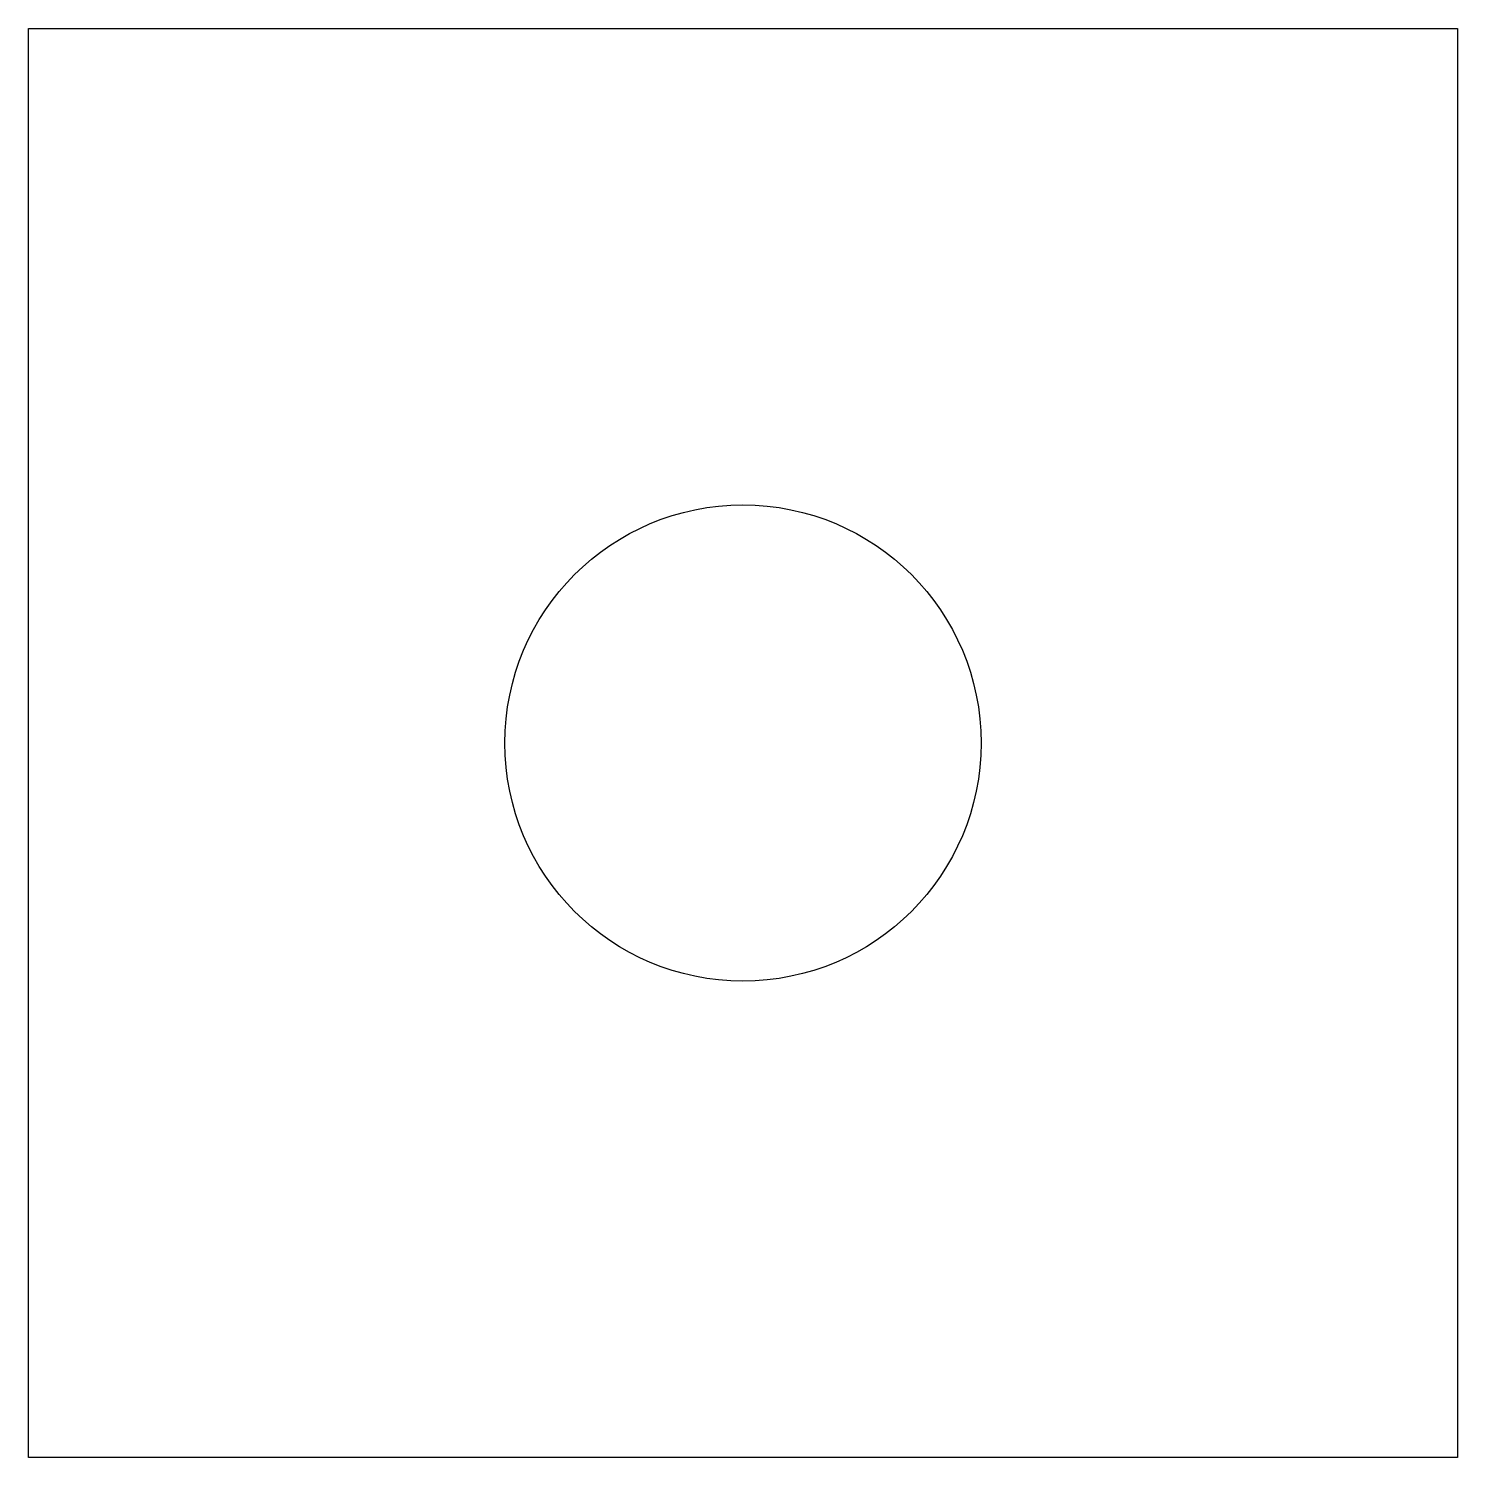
# Model space of a CAD drawing. Header units: millimetres. Extents: x -103.8 to -77.1, y 145.3 to 172.
import ezdxf

# ---------------------------------------------------------------- set-up
doc = ezdxf.new("R2010")
doc.units = ezdxf.units.MM
doc.layers.get('0').update_dxf_attribs({"linetype": 'CONTINUOUS'})

msp = doc.modelspace()

# ---------------------------------------------------------------- linework, layer by layer
msp.add_lwpolyline([(-103.846, 171.994), (-77.146, 171.994), (-77.146, 145.294), (-103.846, 145.294)], close=True)
msp.add_circle((-90.496, 158.644), 4.45)

doc.saveas('drawing.dxf')
